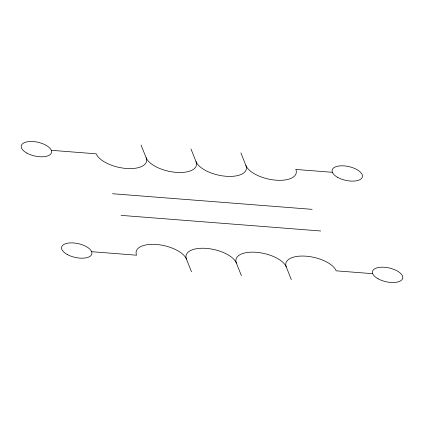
<?xml version="1.0" encoding="UTF-8"?>
<svg xmlns="http://www.w3.org/2000/svg" width="424" height="424" viewBox="0 0 424 424"><rect width="100%" height="100%" fill="white"/><g stroke="black" fill="none" stroke-linecap="round" stroke-linejoin="round"><path stroke-width="0.64" d="M51.309 150.313L96.222 153.827A25.944 11.819 12.5 0 0 126.214 168.461A25.944 11.819 12.5 0 0 146.121 157.733A25.944 11.819 12.5 0 0 176.119 172.367A25.944 11.819 12.5 0 0 196.021 161.634A25.944 11.819 12.5 0 0 226.019 176.267A25.944 11.819 12.5 0 0 245.925 165.54A25.944 11.819 12.5 0 0 275.918 180.173A25.944 11.819 12.5 0 0 295.825 169.441M296.244 169.478L332.352 172.303M112.498 193.731L312.106 209.345M121.11 215.376L320.719 230.99M91.648 251.697L136.56 255.211A25.944 11.819 12.5 0 1 156.461 244.484A25.944 11.819 12.5 0 1 186.459 259.117L191.505 271.8M336.582 270.862L372.691 273.687M240.88 152.857L245.925 165.54M186.459 259.117A25.944 11.819 12.5 0 1 206.366 248.385A25.944 11.819 12.5 0 1 236.364 263.023A25.944 11.819 12.5 0 1 256.266 252.291A25.944 11.819 12.5 0 1 286.264 266.924L291.309 279.607M190.975 148.951L196.021 161.634M236.364 263.023L241.41 275.701M141.075 145.05L146.121 157.733M286.264 266.924A25.944 11.819 12.5 0 1 306.17 256.197A25.944 11.819 12.5 0 1 336.163 270.83M67.172 254.458A15.497 7.06 12.5 0 0 91.759 254.273A15.497 7.06 12.5 0 0 71.301 242.867A15.497 7.06 12.5 0 0 67.172 254.458M378.023 278.775A15.497 7.06 12.5 0 0 402.615 278.594A15.497 7.06 12.5 0 0 382.151 267.189A15.497 7.06 12.5 0 0 378.023 278.775M337.684 177.391A15.497 7.06 12.5 0 0 362.276 177.206A15.497 7.06 12.5 0 0 341.813 165.805A15.497 7.06 12.5 0 0 337.684 177.391M26.829 153.069A15.497 7.06 12.5 0 0 51.421 152.889A15.497 7.06 12.5 0 0 30.963 141.483A15.497 7.06 12.5 0 0 26.829 153.069"/></g></svg>
